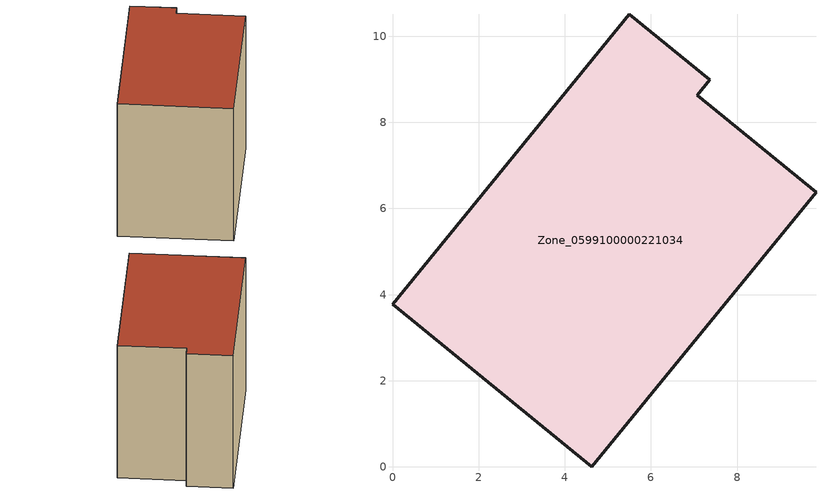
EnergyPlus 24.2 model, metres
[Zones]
Zone_0599100000221034
 floor ground (C_G): 0,3.77 5.49,10.51 7.36,8.99 7.07,8.63 9.83,6.38 4.62,0 z0
 wall outside (C_F): 4.62,0 9.83,6.38 7.07,8.63 7.36,8.99 5.49,10.51 0,3.77 4.62,0 z0:8.26
 roof outside (C_R): 5.49,10.51 0,3.77 4.62,0 9.83,6.38 7.07,8.63 7.36,8.99 z8.26
[BUILDING]
Pand.0599100000221034: North Axis=0; Terrain=City; Loads Convergence Tolerance Value=0.04; Temperature Convergence Tolerance Value=0.4; Solar Distribution=FullExterior; Maximum Number of Warmup Days=25; Minimum Number of Warmup Days=1
[Site:Location]
Rotterdam.The.Hague.AP_ZH_NLD Design_Conditions: Latitude=51.96; Longitude=4.45; Time Zone=1; Elevation=-4.5
[SITE:GROUNDTEMPERATURE:BUILDINGSURFACE]
18, 18, 18, 18, 18, 18, 18, 18, 18, 18, 18, 18
[MATERIAL] Thermal Absorptance=0.9; Solar Absorptance=0.7; Visible Absorptance=0.7
Name | Roughness | Thickness | Conductivity | Density | Specific Heat
G.TI.1946-1964 | MediumSmooth | 0.15 | 1 | 540 | 1210
F.TI.1946-1964 | Rough | 0.3 | 0.857143 | 1920 | 840
R.TI.1946-1964 | MediumRough | 0.2 | 0.277778 | 1500 | 1000
[CONSTRUCTION]
C_G: G.TI.1946-1964
C_F: F.TI.1946-1964
C_R: R.TI.1946-1964
[ZONE]
Zone_0599100000221034: Type=1; Multiplier=1; Ceiling Height=Autocalculate; Volume=Autocalculate; Floor Area=autocalculate; Part of Total Floor Area=Yes
[ZONEINFILTRATION:DESIGNFLOWRATE]
Infil_Zone_0599100000221034: Zone or ZoneList or Space or SpaceList=Zone_0599100000221034; Schedule=AlwaysOn; Design Flow Rate Calculation Method=Flow/Area; Flow Rate per Floor Area=0.003; Constant Term Coefficient=1; Temperature Term Coefficient=0; Velocity Term Coefficient=0; Velocity Squared Term Coefficient=0
[HVACTEMPLATE:ZONE:IDEALLOADSAIRSYSTEM]
Zone_0599100000221034: Maximum Heating Supply Air Temperature=50; Minimum Cooling Supply Air Temperature=13; Maximum Heating Supply Air Humidity Ratio=0.0156; Minimum Cooling Supply Air Humidity Ratio=0.0077; Heating Limit=NoLimit; Cooling Limit=NoLimit; Dehumidification Control Type=ConstantSensibleHeatRatio; Cooling Sensible Heat Ratio=0.7; Dehumidification Setpoint=60; Humidification Control Type=None; Humidification Setpoint=30; Outdoor Air Method=None; Outdoor Air Flow Rate per Person=0.00944; Outdoor Air Flow Rate per Zone Floor Area=0; Outdoor Air Flow Rate per Zone=0; Demand Controlled Ventilation Type=None; Outdoor Air Economizer Type=NoEconomizer; Heat Recovery Type=None; Sensible Heat Recovery Effectiveness=0.7; Latent Heat Recovery Effectiveness=0.65
[ZONECONTROL:THERMOSTAT]
ThermostatControl_Zone_0599100000221034: Zone or ZoneList=Zone_0599100000221034; Control Type Schedule=DualSetpointControlType; Control 1=Thermostat_Zone_0599100000221034; Temperature Difference Between Cutout And Setpoint=0
[THERMOSTATSETPOINT:DUALSETPOINT]
Thermostat_Zone_0599100000221034: Heating Setpoint Temperature Schedule=HeatingSetpoint_Zone_0599100000221034; Cooling Setpoint Temperature Schedule=CoolingSetpoint_Zone_0599100000221034
[SCHEDULE:COMPACT]
HeatingSetpoint_Zone_0599100000221034: Through: 12/31, For: AllDays, Until: 24:00, 21
CoolingSetpoint_Zone_0599100000221034: Through: 12/31, For: AllDays, Until: 24:00, 24
DualSetpointControlType: Through: 12/31, For: AllDays, Until: 24:00, 4
AlwaysOn: Through: 12/31, For: AllDays, Until: 24:00, 1
